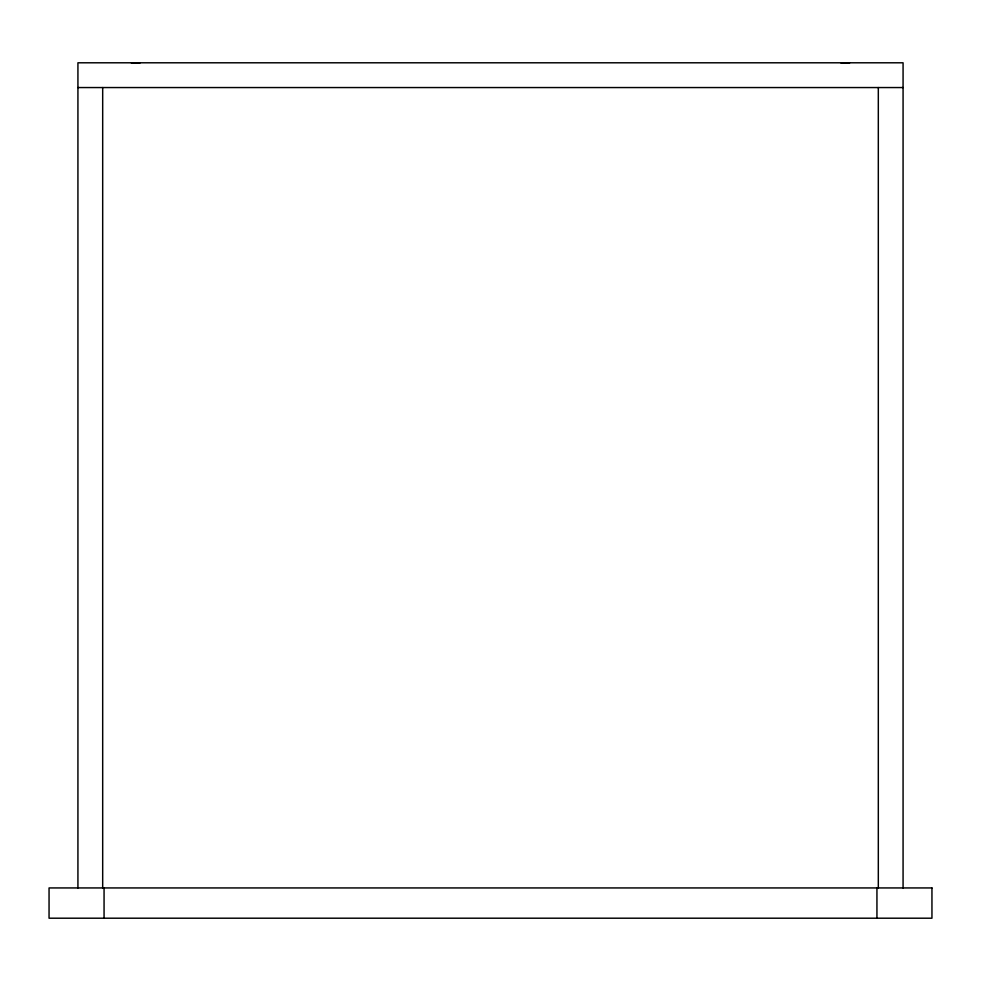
<?xml version="1.0" encoding="UTF-8"?>
<svg xmlns="http://www.w3.org/2000/svg" width="981" height="981" viewBox="0 0 981 981"><rect width="100%" height="100%" fill="white"/><g stroke="black" fill="none" stroke-linecap="round" stroke-linejoin="round"><path stroke-width="1.47" d="M77.928 87.554L903.072 87.554M903.072 887.94L903.072 62.796L77.928 62.796L77.928 887.94M878.314 87.554L878.314 887.94M876.94 887.94L876.94 918.204M104.06 887.94L104.06 918.204M102.686 87.554L102.686 887.94M841.011 62.968A55.01 55.01 0 0 1 849.607 62.968M131.393 62.968A55.01 55.01 0 0 1 139.989 62.968M931.95 887.94L49.05 887.94L49.05 918.204L931.95 918.204L931.95 887.94"/></g></svg>
